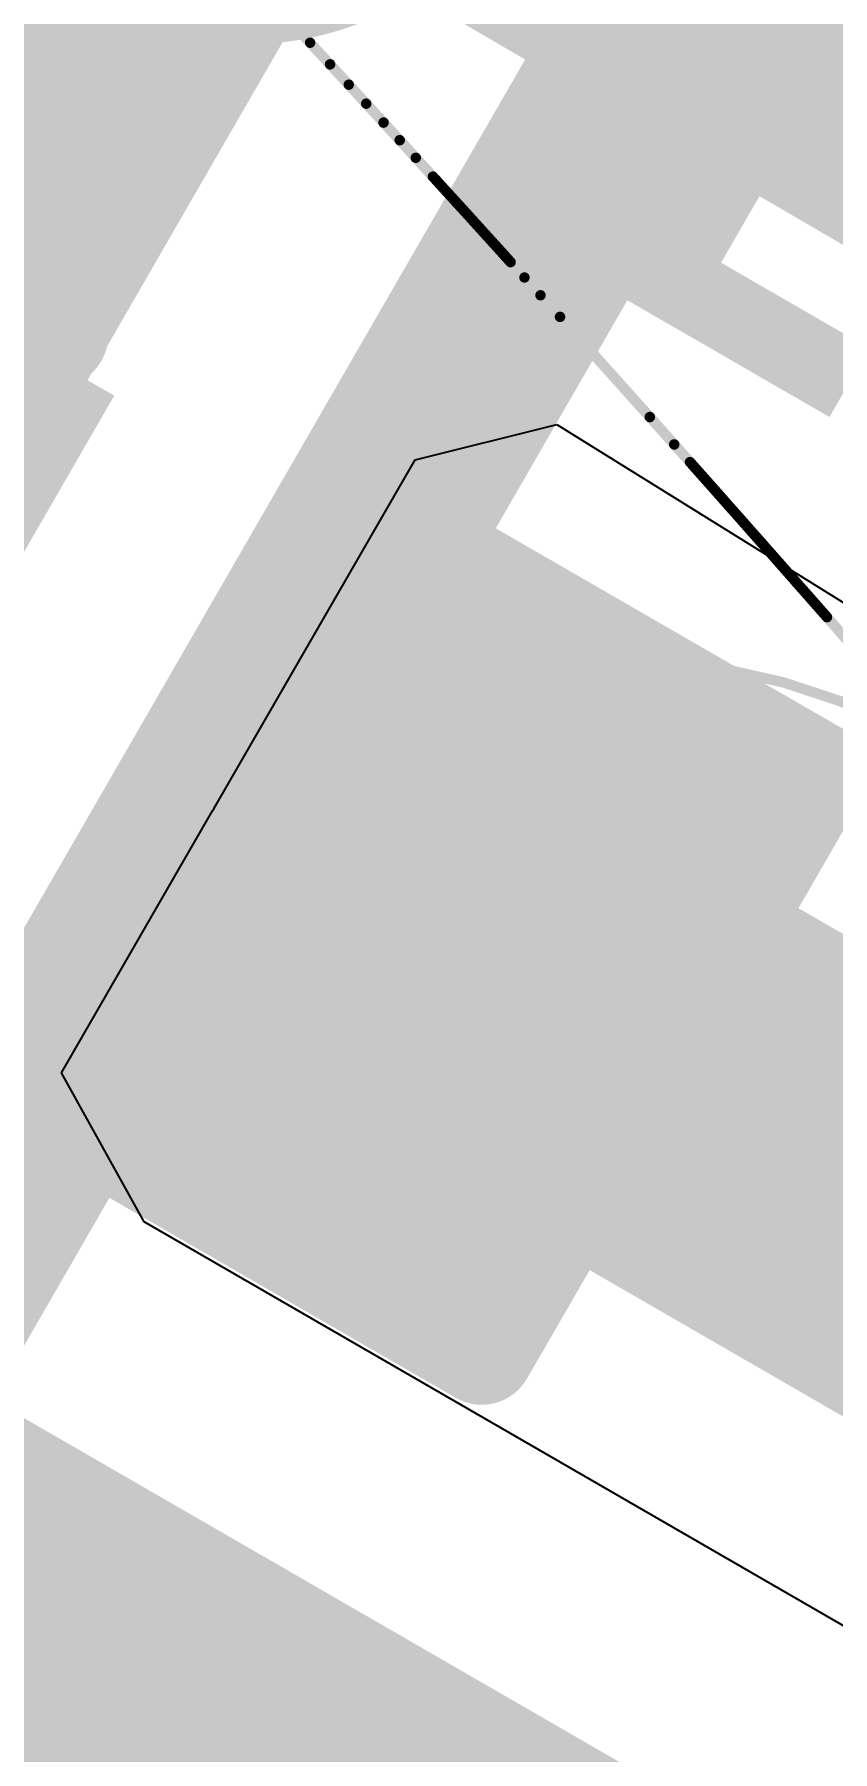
# Model space of a CAD drawing. Header units: inches. Extents: x -18 to 217, y -14 to 159.
# Drawn here: x 45.87 to 46.841, y 36.121 to 38.209 of the extents above; entities that cross this region are included whole.
import ezdxf

# ---------------------------------------------------------------- set-up
doc = ezdxf.new("R2010")
doc.units = ezdxf.units.IN
for name, color, linetype in [('Dimension', 6, 'Continuous'), ('Fabrication', 76, 'Continuous'), ('Top Layer', 1, 'Continuous'), ('Top Overlay', 2, 'Continuous'), ('Top Paste', 8, 'Continuous'), ('Top Solder', 216, 'Continuous')]:
    doc.layers.add(name, color=color, linetype=linetype)
doc.styles.add('Arial', font='', dxfattribs={"height": 0.2})
doc.styles.get('Arial').set_extended_font_data('Arial')

# ---------------------------------------------------------------- blocks, each defined once
blk = doc.blocks.new('SK6812_EC20_44')
at = {"layer": 'Top Layer'}
blk.add_hatch(color=1, dxfattribs=at).paths.add_polyline_path([(-1.05, -0.25), (-0.25, -0.25), (-0.25, -0.95), (-1.05, -0.95)])
at = {"layer": 'Top Paste'}
blk.add_hatch(color=8, dxfattribs=at).paths.add_polyline_path([(-1.05, -0.25), (-0.25, -0.25), (-0.25, -0.95), (-1.05, -0.95)])
at = {"layer": 'Top Solder'}
blk.add_hatch(color=216, dxfattribs=at).paths.add_polyline_path([(-1.1516, -0.1484), (-0.1484, -0.1484), (-0.1484, -1.0516), (-1.1516, -1.0516)])
blk = doc.blocks.new('C___0402_82')
at = {"layer": 'Top Layer'}
for points in [[(-0.6985, -0.3175), (-0.6985, 0.3175), (-0.2413, 0.3175), (-0.2413, -0.3175)], [(0.2413, -0.3175), (0.2413, 0.3175), (0.6985, 0.3175), (0.6985, -0.3175)]]:
    blk.add_hatch(color=1, dxfattribs=at).paths.add_polyline_path(points)
at = {"layer": 'Top Paste'}
for points in [[(-0.6985, -0.3175), (-0.6985, 0.3175), (-0.2413, 0.3175), (-0.2413, -0.3175)], [(0.2413, -0.3175), (0.2413, 0.3175), (0.6985, 0.3175), (0.6985, -0.3175)]]:
    blk.add_hatch(color=8, dxfattribs=at).paths.add_polyline_path(points)
at = {"layer": 'Top Solder'}
for points in [[(-0.7585, -0.3775), (-0.7585, 0.3775), (-0.1813, 0.3775), (-0.1813, -0.3775)], [(0.1813, -0.3775), (0.1813, 0.3775), (0.7585, 0.3775), (0.7585, -0.3775)]]:
    blk.add_hatch(color=216, dxfattribs=at).paths.add_polyline_path(points)
at = {"layer": 'Top Overlay', "const_width": 0.127}
for points in [[(-0.2794, 0.4064), (-0.7874, 0.4064)], [(-0.7874, 0.4064), (-0.7874, -0.4064)], [(0.7874, 0.4064), (0.2794, 0.4064)], [(0.7874, 0.4064), (0.7874, -0.4064)], [(-0.2794, -0.4064), (-0.7874, -0.4064)], [(0.7874, -0.4064), (0.2794, -0.4064)]]:
    blk.add_lwpolyline(points, dxfattribs=at)
at = {"layer": 'Top Overlay', "const_width": 0.0635}
for points in [[(-0.8191, 0.4064, 1), (-0.7556, 0.4064, 1)], [(-0.8191, 0.4064, 1), (-0.7556, 0.4064, 1)], [(-0.3111, 0.4064, 1), (-0.2477, 0.4064, 1)], [(0.2476, 0.4064, 1), (0.3111, 0.4064, 1)], [(0.7556, 0.4064, 1), (0.8191, 0.4064, 1)], [(0.7556, 0.4064, 1), (0.8191, 0.4064, 1)], [(-0.8192, -0.4064, 1), (-0.7557, -0.4064, 1)], [(-0.8192, -0.4064, 1), (-0.7557, -0.4064, 1)], [(-0.3112, -0.4064, 1), (-0.2477, -0.4064, 1)], [(0.2477, -0.4064, 1), (0.3111, -0.4064, 1)], [(0.7557, -0.4064, 1), (0.8192, -0.4064, 1)], [(0.7557, -0.4064, 1), (0.8192, -0.4064, 1)]]:
    blk.add_lwpolyline(points, format="xyb", close=True, dxfattribs=at)

msp = doc.modelspace()

# ---------------------------------------------------------------- linework, layer by layer
at = {"layer": 'Dimension', "const_width": 0.254}
for points in [[(58.31, 19.467, 1), (13.31, 19.467, 1)], [(54.5603, 19.4669, 1), (17.0603, 19.4669, 1)]]:
    msp.add_lwpolyline(points, format="xyb", close=True, dxfattribs=at)
msp.add_lwpolyline([(22.3332, -3.8762), (47.8332, 40.2911)], dxfattribs=at)
at = {"layer": 'Fabrication', "const_width": 0.0127}
for points in [[(46.1808, 38.225), (46.2051, 38.1986)], [(46.1808, 38.225), (46.2051, 38.1986)], [(46.2051, 38.1986), (46.2294, 38.1723)], [(46.2051, 38.1986), (46.2294, 38.1723)], [(46.2294, 38.1723), (46.2521, 38.1476)], [(46.2294, 38.1723), (46.2521, 38.1476)], [(46.2521, 38.1476), (46.2734, 38.1245)], [(46.2521, 38.1476), (46.2734, 38.1245)], [(46.2734, 38.1245), (46.2945, 38.1015)], [(46.2734, 38.1245), (46.2945, 38.1015)], [(46.2945, 38.1015), (46.3141, 38.0801)], [(46.2945, 38.1015), (46.3141, 38.0801)], [(46.3141, 38.0801), (46.3337, 38.0587)], [(46.3141, 38.0801), (46.3337, 38.0587)], [(46.3337, 38.0587), (46.3545, 38.0358)], [(46.3337, 38.0587), (46.3545, 38.0358)], [(46.3545, 38.0358), (46.3591, 38.0308)], [(46.3545, 38.0358), (46.3591, 38.0308)], [(46.3591, 38.0308), (46.3701, 38.0187)], [(46.3591, 38.0308), (46.3701, 38.0187)], [(46.3701, 38.0187), (46.3815, 38.0062)], [(46.3701, 38.0187), (46.3815, 38.0062)], [(46.3815, 38.0062), (46.3934, 37.9932)], [(46.3815, 38.0062), (46.3934, 37.9932)], [(46.3934, 37.9932), (46.4061, 37.9792)], [(46.3934, 37.9932), (46.4061, 37.9792)], [(46.4061, 37.9792), (46.4192, 37.9647)], [(46.4061, 37.9792), (46.4192, 37.9647)], [(46.4192, 37.9647), (46.4337, 37.9488)], [(46.4192, 37.9647), (46.4337, 37.9488)], [(46.4337, 37.9488), (46.4489, 37.9319)], [(46.4337, 37.9488), (46.4489, 37.9319)], [(46.4489, 37.9319), (46.4659, 37.9132)], [(46.4489, 37.9319), (46.4659, 37.9132)], [(46.4659, 37.9132), (46.4854, 37.8916)], [(46.4659, 37.9132), (46.4854, 37.8916)], [(46.4854, 37.8916), (46.5091, 37.8653)], [(46.4854, 37.8916), (46.5091, 37.8653)], [(46.5091, 37.8653), (46.6183, 37.7436)], [(46.5091, 37.8653), (46.6183, 37.7436)], [(46.6183, 37.7436), (46.648, 37.7103)], [(46.6183, 37.7436), (46.648, 37.7103)], [(46.648, 37.7103), (46.6672, 37.6888)], [(46.648, 37.7103), (46.6672, 37.6888)], [(46.6672, 37.6888), (46.6821, 37.672)], [(46.6672, 37.6888), (46.6821, 37.672)], [(46.6821, 37.672), (46.6946, 37.658)], [(46.6821, 37.672), (46.6946, 37.658)], [(46.6946, 37.658), (46.7057, 37.6454)], [(46.6946, 37.658), (46.7057, 37.6454)], [(46.7057, 37.6454), (46.7156, 37.6342)], [(46.7057, 37.6454), (46.7156, 37.6342)], [(46.7156, 37.6342), (46.7247, 37.624)], [(46.7156, 37.6342), (46.7247, 37.624)], [(46.7247, 37.624), (46.7329, 37.6147)], [(46.7247, 37.624), (46.7329, 37.6147)], [(46.7329, 37.6147), (46.7403, 37.6063)], [(46.7329, 37.6147), (46.7403, 37.6063)], [(46.7403, 37.6063), (46.7473, 37.5984)], [(46.7403, 37.6063), (46.7473, 37.5984)], [(46.7473, 37.5984), (46.7539, 37.591)], [(46.7473, 37.5984), (46.7539, 37.591)], [(46.7539, 37.591), (46.76, 37.584)], [(46.7539, 37.591), (46.76, 37.584)], [(46.76, 37.584), (46.7658, 37.5775)], [(46.76, 37.584), (46.7658, 37.5775)], [(46.7658, 37.5775), (46.7718, 37.5707)], [(46.7658, 37.5775), (46.7718, 37.5707)], [(46.7718, 37.5707), (46.7761, 37.5658)], [(46.7718, 37.5707), (46.7761, 37.5658)], [(46.7761, 37.5658), (46.7824, 37.5587)], [(46.7761, 37.5658), (46.7824, 37.5587)], [(46.7824, 37.5587), (46.789, 37.5512)], [(46.7824, 37.5587), (46.789, 37.5512)], [(46.789, 37.5512), (46.7962, 37.543)], [(46.789, 37.5512), (46.7962, 37.543)], [(46.7962, 37.543), (46.804, 37.5341)], [(46.7962, 37.543), (46.804, 37.5341)], [(46.804, 37.5341), (46.8124, 37.5246)], [(46.804, 37.5341), (46.8124, 37.5246)], [(46.8124, 37.5246), (46.8219, 37.5138)], [(46.8124, 37.5246), (46.8219, 37.5138)], [(46.8219, 37.5138), (46.8338, 37.5003)], [(46.8219, 37.5138), (46.8338, 37.5003)], [(46.8338, 37.5003), (46.8778, 37.45)], [(46.8338, 37.5003), (46.8778, 37.45)]]:
    msp.add_lwpolyline(points, dxfattribs=at)
at = {"layer": 'Fabrication', "const_width": 0.00635}
for points in [[(46.202, 38.1986, 1), (46.2083, 38.1986, 1)], [(46.202, 38.1986, 1), (46.2083, 38.1986, 1)], [(46.202, 38.1986, 1), (46.2083, 38.1986, 1)], [(46.202, 38.1986, 1), (46.2083, 38.1986, 1)], [(46.2262, 38.1723, 1), (46.2326, 38.1723, 1)], [(46.2262, 38.1723, 1), (46.2326, 38.1723, 1)], [(46.2262, 38.1723, 1), (46.2326, 38.1723, 1)], [(46.2262, 38.1723, 1), (46.2326, 38.1723, 1)], [(46.249, 38.1476, 1), (46.2553, 38.1476, 1)], [(46.249, 38.1476, 1), (46.2553, 38.1476, 1)], [(46.249, 38.1476, 1), (46.2553, 38.1476, 1)], [(46.249, 38.1476, 1), (46.2553, 38.1476, 1)], [(46.2702, 38.1245, 1), (46.2765, 38.1245, 1)], [(46.2702, 38.1245, 1), (46.2765, 38.1245, 1)], [(46.2702, 38.1245, 1), (46.2765, 38.1245, 1)], [(46.2702, 38.1245, 1), (46.2765, 38.1245, 1)], [(46.2913, 38.1015, 1), (46.2977, 38.1015, 1)], [(46.2913, 38.1015, 1), (46.2977, 38.1015, 1)], [(46.2913, 38.1015, 1), (46.2977, 38.1015, 1)], [(46.2913, 38.1015, 1), (46.2977, 38.1015, 1)], [(46.3109, 38.0801, 1), (46.3173, 38.0801, 1)], [(46.3109, 38.0801, 1), (46.3173, 38.0801, 1)], [(46.3109, 38.0801, 1), (46.3173, 38.0801, 1)], [(46.3109, 38.0801, 1), (46.3173, 38.0801, 1)], [(46.3305, 38.0587, 1), (46.3368, 38.0587, 1)], [(46.3305, 38.0587, 1), (46.3368, 38.0587, 1)], [(46.3305, 38.0587, 1), (46.3368, 38.0587, 1)], [(46.3305, 38.0587, 1), (46.3368, 38.0587, 1)], [(46.3513, 38.0358, 1), (46.3577, 38.0358, 1)], [(46.3513, 38.0358, 1), (46.3577, 38.0358, 1)], [(46.3513, 38.0358, 1), (46.3577, 38.0358, 1)], [(46.3513, 38.0358, 1), (46.3577, 38.0358, 1)], [(46.3559, 38.0308, 1), (46.3623, 38.0308, 1)], [(46.3559, 38.0308, 1), (46.3623, 38.0308, 1)], [(46.3559, 38.0308, 1), (46.3623, 38.0308, 1)], [(46.3559, 38.0308, 1), (46.3623, 38.0308, 1)], [(46.3669, 38.0187, 1), (46.3733, 38.0187, 1)], [(46.3669, 38.0187, 1), (46.3733, 38.0187, 1)], [(46.3669, 38.0187, 1), (46.3733, 38.0187, 1)], [(46.3669, 38.0187, 1), (46.3733, 38.0187, 1)], [(46.3784, 38.0062, 1), (46.3847, 38.0062, 1)], [(46.3784, 38.0062, 1), (46.3847, 38.0062, 1)], [(46.3784, 38.0062, 1), (46.3847, 38.0062, 1)], [(46.3784, 38.0062, 1), (46.3847, 38.0062, 1)], [(46.3902, 37.9932, 1), (46.3966, 37.9932, 1)], [(46.3902, 37.9932, 1), (46.3966, 37.9932, 1)], [(46.3902, 37.9932, 1), (46.3966, 37.9932, 1)], [(46.3902, 37.9932, 1), (46.3966, 37.9932, 1)], [(46.4029, 37.9792, 1), (46.4093, 37.9792, 1)], [(46.4029, 37.9792, 1), (46.4093, 37.9792, 1)], [(46.4029, 37.9792, 1), (46.4093, 37.9792, 1)], [(46.4029, 37.9792, 1), (46.4093, 37.9792, 1)], [(46.4161, 37.9647, 1), (46.4224, 37.9647, 1)], [(46.4161, 37.9647, 1), (46.4224, 37.9647, 1)], [(46.4161, 37.9647, 1), (46.4224, 37.9647, 1)], [(46.4161, 37.9647, 1), (46.4224, 37.9647, 1)], [(46.4305, 37.9488, 1), (46.4368, 37.9488, 1)], [(46.4305, 37.9488, 1), (46.4368, 37.9488, 1)], [(46.4305, 37.9488, 1), (46.4368, 37.9488, 1)], [(46.4305, 37.9488, 1), (46.4368, 37.9488, 1)], [(46.4457, 37.9319, 1), (46.4521, 37.9319, 1)], [(46.4457, 37.9319, 1), (46.4521, 37.9319, 1)], [(46.4457, 37.9319, 1), (46.4521, 37.9319, 1)], [(46.4457, 37.9319, 1), (46.4521, 37.9319, 1)], [(46.4627, 37.9132, 1), (46.469, 37.9132, 1)], [(46.4627, 37.9132, 1), (46.469, 37.9132, 1)], [(46.4627, 37.9132, 1), (46.469, 37.9132, 1)], [(46.4627, 37.9132, 1), (46.469, 37.9132, 1)], [(46.4822, 37.8916, 1), (46.4885, 37.8916, 1)], [(46.4822, 37.8916, 1), (46.4885, 37.8916, 1)], [(46.4822, 37.8916, 1), (46.4885, 37.8916, 1)], [(46.4822, 37.8916, 1), (46.4885, 37.8916, 1)], [(46.5059, 37.8653, 1), (46.5123, 37.8653, 1)], [(46.5059, 37.8653, 1), (46.5123, 37.8653, 1)], [(46.5059, 37.8653, 1), (46.5123, 37.8653, 1)], [(46.5059, 37.8653, 1), (46.5123, 37.8653, 1)], [(46.6151, 37.7436, 1), (46.6215, 37.7436, 1)], [(46.6151, 37.7436, 1), (46.6215, 37.7436, 1)], [(46.6151, 37.7436, 1), (46.6215, 37.7436, 1)], [(46.6151, 37.7436, 1), (46.6215, 37.7436, 1)], [(46.6448, 37.7103, 1), (46.6512, 37.7103, 1)], [(46.6448, 37.7103, 1), (46.6512, 37.7103, 1)], [(46.6448, 37.7103, 1), (46.6512, 37.7103, 1)], [(46.6448, 37.7103, 1), (46.6512, 37.7103, 1)], [(46.664, 37.6888, 1), (46.6703, 37.6888, 1)], [(46.664, 37.6888, 1), (46.6703, 37.6888, 1)], [(46.664, 37.6888, 1), (46.6703, 37.6888, 1)], [(46.664, 37.6888, 1), (46.6703, 37.6888, 1)], [(46.679, 37.672, 1), (46.6853, 37.672, 1)], [(46.679, 37.672, 1), (46.6853, 37.672, 1)], [(46.679, 37.672, 1), (46.6853, 37.672, 1)], [(46.679, 37.672, 1), (46.6853, 37.672, 1)], [(46.6914, 37.658, 1), (46.6978, 37.658, 1)], [(46.6914, 37.658, 1), (46.6978, 37.658, 1)], [(46.6914, 37.658, 1), (46.6978, 37.658, 1)], [(46.6914, 37.658, 1), (46.6978, 37.658, 1)], [(46.7026, 37.6454, 1), (46.7089, 37.6454, 1)], [(46.7026, 37.6454, 1), (46.7089, 37.6454, 1)], [(46.7026, 37.6454, 1), (46.7089, 37.6454, 1)], [(46.7026, 37.6454, 1), (46.7089, 37.6454, 1)], [(46.7125, 37.6342, 1), (46.7188, 37.6342, 1)], [(46.7125, 37.6342, 1), (46.7188, 37.6342, 1)], [(46.7125, 37.6342, 1), (46.7188, 37.6342, 1)], [(46.7125, 37.6342, 1), (46.7188, 37.6342, 1)], [(46.7215, 37.624, 1), (46.7279, 37.624, 1)], [(46.7215, 37.624, 1), (46.7279, 37.624, 1)], [(46.7215, 37.624, 1), (46.7279, 37.624, 1)], [(46.7215, 37.624, 1), (46.7279, 37.624, 1)], [(46.7297, 37.6147, 1), (46.7361, 37.6147, 1)], [(46.7297, 37.6147, 1), (46.7361, 37.6147, 1)], [(46.7297, 37.6147, 1), (46.7361, 37.6147, 1)], [(46.7297, 37.6147, 1), (46.7361, 37.6147, 1)], [(46.7372, 37.6063, 1), (46.7435, 37.6063, 1)], [(46.7372, 37.6063, 1), (46.7435, 37.6063, 1)], [(46.7372, 37.6063, 1), (46.7435, 37.6063, 1)], [(46.7372, 37.6063, 1), (46.7435, 37.6063, 1)], [(46.7441, 37.5984, 1), (46.7505, 37.5984, 1)], [(46.7441, 37.5984, 1), (46.7505, 37.5984, 1)], [(46.7441, 37.5984, 1), (46.7505, 37.5984, 1)], [(46.7441, 37.5984, 1), (46.7505, 37.5984, 1)], [(46.7507, 37.591, 1), (46.7571, 37.591, 1)], [(46.7507, 37.591, 1), (46.7571, 37.591, 1)], [(46.7507, 37.591, 1), (46.7571, 37.591, 1)], [(46.7507, 37.591, 1), (46.7571, 37.591, 1)], [(46.7569, 37.584, 1), (46.7632, 37.584, 1)], [(46.7569, 37.584, 1), (46.7632, 37.584, 1)], [(46.7569, 37.584, 1), (46.7632, 37.584, 1)], [(46.7569, 37.584, 1), (46.7632, 37.584, 1)], [(46.7626, 37.5775, 1), (46.769, 37.5775, 1)], [(46.7626, 37.5775, 1), (46.769, 37.5775, 1)], [(46.7626, 37.5775, 1), (46.769, 37.5775, 1)], [(46.7626, 37.5775, 1), (46.769, 37.5775, 1)], [(46.7687, 37.5707, 1), (46.775, 37.5707, 1)], [(46.7687, 37.5707, 1), (46.775, 37.5707, 1)], [(46.7687, 37.5707, 1), (46.775, 37.5707, 1)], [(46.7687, 37.5707, 1), (46.775, 37.5707, 1)], [(46.7729, 37.5658, 1), (46.7793, 37.5658, 1)], [(46.7729, 37.5658, 1), (46.7793, 37.5658, 1)], [(46.7729, 37.5658, 1), (46.7793, 37.5658, 1)], [(46.7729, 37.5658, 1), (46.7793, 37.5658, 1)], [(46.7792, 37.5587, 1), (46.7856, 37.5587, 1)], [(46.7792, 37.5587, 1), (46.7856, 37.5587, 1)], [(46.7792, 37.5587, 1), (46.7856, 37.5587, 1)], [(46.7792, 37.5587, 1), (46.7856, 37.5587, 1)], [(46.7858, 37.5512, 1), (46.7922, 37.5512, 1)], [(46.7858, 37.5512, 1), (46.7922, 37.5512, 1)], [(46.7858, 37.5512, 1), (46.7922, 37.5512, 1)], [(46.7858, 37.5512, 1), (46.7922, 37.5512, 1)], [(46.793, 37.543, 1), (46.7994, 37.543, 1)], [(46.793, 37.543, 1), (46.7994, 37.543, 1)], [(46.793, 37.543, 1), (46.7994, 37.543, 1)], [(46.793, 37.543, 1), (46.7994, 37.543, 1)], [(46.8008, 37.5341, 1), (46.8072, 37.5341, 1)], [(46.8008, 37.5341, 1), (46.8072, 37.5341, 1)], [(46.8008, 37.5341, 1), (46.8072, 37.5341, 1)], [(46.8008, 37.5341, 1), (46.8072, 37.5341, 1)], [(46.8092, 37.5246, 1), (46.8155, 37.5246, 1)], [(46.8092, 37.5246, 1), (46.8155, 37.5246, 1)], [(46.8092, 37.5246, 1), (46.8155, 37.5246, 1)], [(46.8092, 37.5246, 1), (46.8155, 37.5246, 1)], [(46.8187, 37.5138, 1), (46.8251, 37.5138, 1)], [(46.8187, 37.5138, 1), (46.8251, 37.5138, 1)], [(46.8187, 37.5138, 1), (46.8251, 37.5138, 1)], [(46.8187, 37.5138, 1), (46.8251, 37.5138, 1)], [(46.8306, 37.5003, 1), (46.8369, 37.5003, 1)], [(46.8306, 37.5003, 1), (46.8369, 37.5003, 1)], [(46.8306, 37.5003, 1), (46.8369, 37.5003, 1)], [(46.8306, 37.5003, 1), (46.8369, 37.5003, 1)]]:
    msp.add_lwpolyline(points, format="xyb", close=True, dxfattribs=at)
at = {"layer": 'Fabrication', "const_width": 0.0127}
msp.add_lwpolyline([(45.8304, 36.6983, -0.589806), (46.9793, 37.3334)], format="xyb", dxfattribs=at)
msp.add_lwpolyline([(45.8304, 36.6983, -0.589806), (46.9793, 37.3334)], format="xyb", dxfattribs=at)
msp.add_lwpolyline([(45.8304, 36.6983, -0.589806), (46.9793, 37.3334)], format="xyb", dxfattribs=at)
msp.add_lwpolyline([(45.8304, 36.6983, -0.589806), (46.9793, 37.3334)], format="xyb", dxfattribs=at)
at = {"layer": 'Top Layer'}
for p, q in [((46.3329, 37.6915), (46.5053, 37.7347)), ((46.5053, 37.7347), (47.5342, 37.0949)), ((46.088, 37.2673), (46.3329, 37.6915)), ((45.9027, 36.9465), (46.0864, 37.2647)), ((46.0864, 37.2647), (46.0865, 37.2648)), ((46.0865, 37.2648), (46.088, 37.2673)), ((46.0865, 37.2648), (46.0865, 37.2648)), ((46.0033, 36.7651), (45.9027, 36.9465)), ((47.0908, 36.1372), (46.0033, 36.7651))]:
    msp.add_line(p, q, dxfattribs=at)
at = {"layer": 'Top Layer', "const_width": 2.032}
msp.add_lwpolyline([(23.9597, 38.6755, -0.53877), (58.0622, 22.8854)], format="xyb", dxfattribs=at)
at = {"layer": 'Top Layer', "const_width": 0.508}
for points in [[(45.5272, 37.5909), (46.4272, 39.1498)], [(46.4301, 37.0663), (47.0883, 36.6863)]]:
    msp.add_lwpolyline(points, dxfattribs=at)
at = {"layer": 'Top Layer', "const_width": 0.254}
for points in [[(46.3031, 37.0663, 1), (46.5571, 37.0663, 1)], [(46.9613, 36.6863, 1), (47.2153, 36.6863, 1)]]:
    msp.add_lwpolyline(points, format="xyb", close=True, dxfattribs=at)

# ---------------------------------------------------------------- block references
at = {"rotation": 150}
for name, p in [('C___0402_82', (45.9352, 37.352)), ('SK6812_EC20_44', (45.186, 35.7))]:
    msp.add_blockref(name, p, dxfattribs=at)

# ---------------------------------------------------------------- texts
at = {"layer": 'Top Overlay', "style": 'Arial'}
msp.add_text('C12', height=0.889, rotation=330, dxfattribs=at).set_placement((45.5146, 38.507))

doc.saveas('drawing.dxf')
